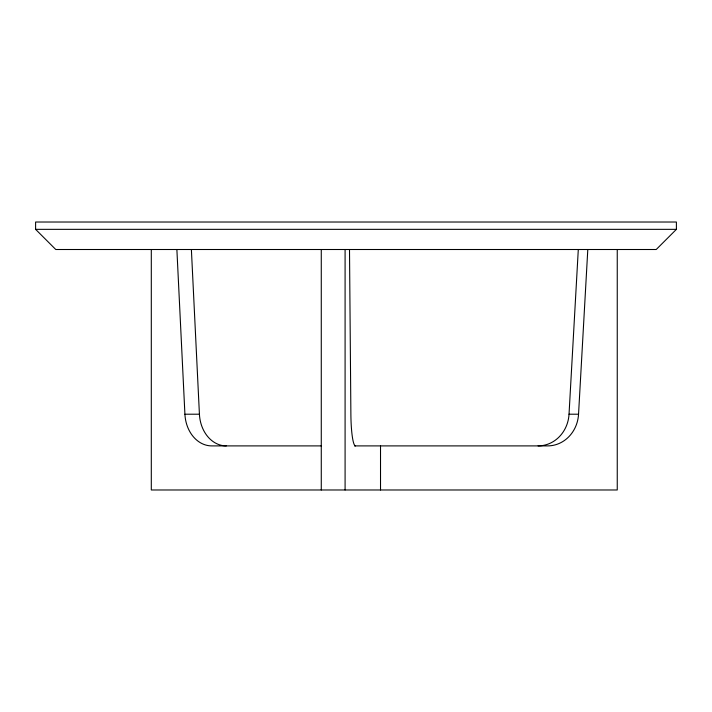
<?xml version="1.0" encoding="UTF-8"?>
<svg xmlns="http://www.w3.org/2000/svg" width="712" height="712" viewBox="0 0 712 712"><rect width="100%" height="100%" fill="white"/><g stroke="black" fill="none" stroke-linecap="round" stroke-linejoin="round"><path stroke-width="1.07" d="M538.085 445.899A33.749 30.999 -90 0 0 569.03 414.206L578.295 249.503M354.451 445.899L547.599 445.899A33.749 30.999 90 0 0 578.544 414.206L587.801 249.503M676.4 229.344L656.224 249.503L55.776 249.503L35.6 229.344L35.6 222.019L676.4 222.019L676.4 229.344L35.6 229.344M176.879 249.503L184.915 414.206L199.422 414.206A33.749 26.922 90 0 0 226.291 445.899M569.03 414.206L578.544 414.206M321.432 445.899L211.793 445.899A33.749 26.922 -90 0 1 184.915 414.206M191.386 249.503L199.422 414.206M349.503 249.503L350.882 414.206A33.749 4.637 90 0 0 355.519 445.899M617.251 249.503L617.251 489.981L151.3 489.981L151.3 249.503M380.519 445.899L380.519 489.981M345.089 249.503L345.089 489.981M321.272 249.503L321.272 489.981"/></g></svg>
